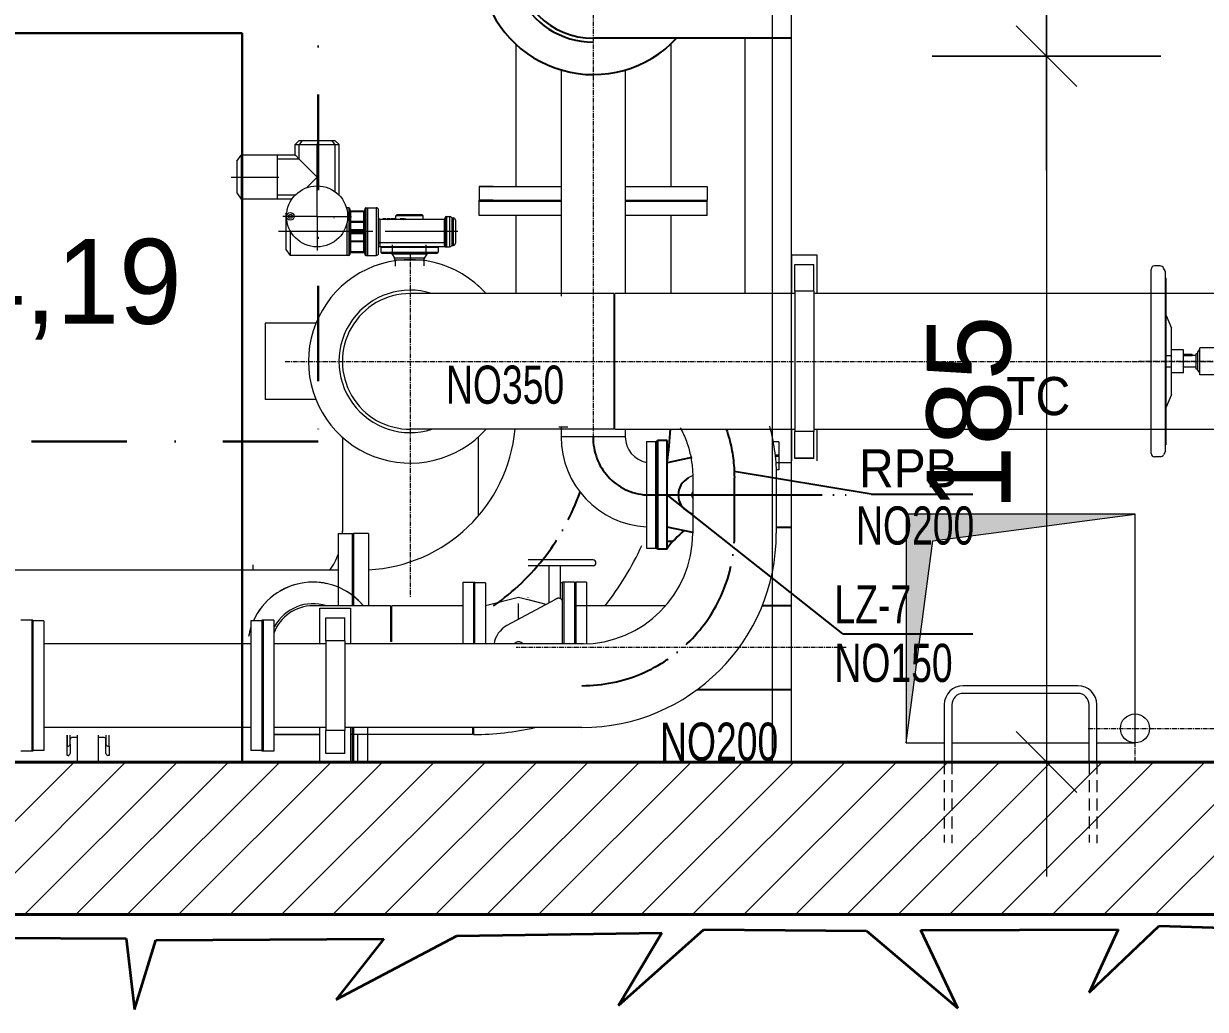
# Model space of a CAD drawing. Header units: millimetres. Extents: x 47998 to 491357, y 29487 to 305355.
# Drawn here: x 48934.4 to 49244.1, y 30105.1 to 30363.5 of the extents above; entities that cross this region are included whole.
import ezdxf

# ---------------------------------------------------------------- set-up
doc = ezdxf.new("R2010")
doc.units = ezdxf.units.MM
for name, pattern in [('GP kota 28.53_PBS_arhitektura$0$DASHDOT', [1, 0.5, -0.25, 0, -0.25]), ('GP kota 28.53_PBS_arhitektura$0$HIDDEN', [9.525, 6.35, -3.175]), ('GP kota 28.53_PBS_strojarstvo_rashladni_sustav$0$ACAD_ISO04W100', [30, 24, -3, 0, -3]), ('GP kota 28.53_PBS_strojarstvo_rashladni_sustav$0$CENTER', [2, 1.25, -0.25, 0.25, -0.25]), ('GP kota 28.53_PBS_strojarstvo_rashladni_sustav$0$CENTER2', [28.575, 19.05, -3.175, 3.175, -3.175])]:
    doc.linetypes.add(name, pattern=pattern)
doc.styles.add('GP kota 28.53_PBS_arhitektura$0$KOTE', font='arial.ttf')
doc.styles.add('GP kota 28.53_PBS_strojarstvo_rashladni_sustav$0$SIMPLEXCE', font='arial.ttf', dxfattribs={"width": 0.9, "height": 100})

msp = doc.modelspace()

# ---------------------------------------------------------------- hatches: boundary and pattern name
at = {"linetype": 'Continuous', "lineweight": 20}
h = msp.add_hatch(color=254, dxfattribs=at)
h.dxf.hatch_style = 1
h.paths.add_polyline_path([(49225.68, 30234.95), (49165.68, 30234.95), (49165.68, 30174.95), (49172.68, 30227.95)])

# ---------------------------------------------------------------- linework, layer by layer
at = {"color": 20, "linetype": 'Continuous', "lineweight": 18}
for p, q in [((49130.68, 30169.95), (49130.68, 30539.95)), ((49135.68, 30169.95), (49135.68, 30539.95))]:
    msp.add_line(p, q, dxfattribs=at)
at = {"color": 4, "linetype": 'Continuous', "lineweight": 20}
for p, q in [((49135.68, 30169.95), (49135.68, 30539.95)), ((49225.68, 30234.95), (49165.68, 30234.95)), ((49165.68, 30234.95), (49165.68, 30174.95)), ((49225.68, 30174.95), (49225.68, 30234.95)), ((49165.68, 30174.95), (49175.68, 30174.95)), ((49177.68, 30174.95), (49213.68, 30174.95)), ((49215.68, 30174.95), (49225.68, 30174.95))]:
    msp.add_line(p, q, dxfattribs=at)
at = {"color": 2, "linetype": 'Continuous', "lineweight": 20}
for p, q in [((49202.48, 30355.7), (49202.48, 30434.2)), ((49202.48, 30324.95), (49202.48, 30384.95)), ((49202.48, 30384.95), (49202.48, 30324.95)), ((49210.44, 30347), (49194.53, 30362.91)), ((49194.53, 30362.91), (49210.44, 30347)), ((49172.48, 30354.95), (49232.48, 30354.95)), ((49232.48, 30354.95), (49172.48, 30354.95)), ((49202.48, 30354.2), (49202.48, 30170.7)), ((49202.48, 30199.95), (49202.48, 30139.95)), ((49194.53, 30177.91), (49210.44, 30162)), ((49232.48, 30169.95), (49172.48, 30169.95))]:
    msp.add_line(p, q, dxfattribs=at)
at = {"color": 4, "linetype": 'GP kota 28.53_PBS_strojarstvo_rashladni_sustav$0$CENTER', "lineweight": 9}
for p, q in [((49083.68, 30408.02), (49083.68, 30255.19)), ((49035.72, 30303.02), (49035.72, 30212.96)), ((49002.95, 30274.95), (49514.08, 30274.95)), ((49315.68, 30274.95), (49226.69, 30274.95)), ((49149.98, 30199.95), (49063.5, 30199.95)), ((49225.68, 30169.95), (49225.68, 30186.8)), ((49213.41, 30178.76), (49294.07, 30178.76))]:
    msp.add_line(p, q, dxfattribs=at)
at = {"color": 5, "linetype": 'GP kota 28.53_PBS_arhitektura$0$DASHDOT', "lineweight": 30, "ltscale": 50}
for p, q in [((49011.59, 30394.95), (49011.59, 30253.92)), ((49011.59, 30253.92), (48774.06, 30253.92))]:
    msp.add_line(p, q, dxfattribs=at)
at = {"color": 30, "linetype": 'Continuous', "lineweight": 30}
for p, q in [((48835.68, 30360.97), (48991.68, 30360.97)), ((48991.68, 30360.97), (48991.68, 30169.97))]:
    msp.add_line(p, q, dxfattribs=at)
at = {"color": 8, "linetype": 'Continuous', "lineweight": 9}
for p, q in [((49063.36, 30358.09), (49063.36, 30320.82)), ((49104, 30358.09), (49104, 30320.82)), ((49123.44, 30359.63), (49123.44, 30292.73)), ((49075.26, 30351.32), (49075.26, 30292.07)), ((49092.09, 30351.32), (49092.09, 30292.73)), ((49053.83, 30320.82), (49075.26, 30320.82)), ((49057.48, 30320.82), (49053.83, 30320.82)), ((49053.83, 30320.82), (49053.83, 30317.16)), ((49092.09, 30320.82), (49109.87, 30320.82)), ((49109.87, 30320.82), (49113.52, 30320.82)), ((49113.52, 30320.82), (49113.52, 30317.16)), ((49053.83, 30317.16), (49060.73, 30317.16)), ((49057.48, 30317.16), (49053.83, 30317.16)), ((49053.83, 30316.85), (49053.83, 30317.16)), ((49062.23, 30316.87), (49053.83, 30316.85)), ((49053.83, 30313.19), (49053.83, 30316.85)), ((49057.48, 30316.85), (49054.1, 30316.85)), ((49054.19, 30317.16), (49062.23, 30317.16)), ((49062.23, 30317.16), (49075.26, 30317.16)), ((49075.26, 30316.87), (49062.23, 30316.87)), ((49092.09, 30317.16), (49113.52, 30317.16)), ((49097.65, 30316.87), (49092.09, 30316.87)), ((49097.65, 30317.16), (49109.87, 30317.16)), ((49113.52, 30316.85), (49097.65, 30316.85)), ((49113.52, 30316.85), (49097.65, 30316.85)), ((49109.87, 30317.16), (49113.52, 30317.16)), ((49113.52, 30316.85), (49113.52, 30317.16)), ((49113.52, 30313.19), (49113.52, 30316.85)), ((49057.48, 30313.19), (49053.83, 30313.19)), ((49075.26, 30313.19), (49057.48, 30313.19)), ((49063.36, 30313.19), (49063.36, 30292.73)), ((49113.52, 30313.19), (49092.09, 30313.19)), ((49104, 30313.19), (49104, 30292.73)), ((49135.77, 30302.89), (49142.27, 30302.89)), ((49135.77, 30292.73), (49135.77, 30302.89)), ((49142.27, 30302.89), (49142.27, 30292.73)), ((49136.52, 30293.37), (49136.52, 30300.35)), ((49136.52, 30300.35), (49141.52, 30300.35)), ((49141.52, 30293.37), (49141.52, 30300.35)), ((49136.52, 30293.37), (49136.52, 30256.54)), ((49141.52, 30293.37), (49136.52, 30293.37)), ((49141.52, 30293.37), (49141.52, 30256.54)), ((49089.06, 30292.73), (49035.72, 30292.73)), ((49089.06, 30292.73), (49089.06, 30257.17)), ((49136.52, 30292.73), (49089.38, 30292.73)), ((49089.38, 30257.17), (49089.38, 30292.73)), ((49364.92, 30292.73), (49141.52, 30292.73)), ((49089.06, 30257.17), (49035.72, 30257.17)), ((49074.66, 30257.81), (49074.9, 30257.81)), ((49074.9, 30257.81), (49077.05, 30257.81)), ((49075.26, 30257.83), (49075.26, 30255.19)), ((49089.38, 30257.17), (49136.52, 30257.17)), ((49092.09, 30257.17), (49092.09, 30255.19)), ((49106.46, 30257.55), (49106.61, 30257.29)), ((49106.61, 30257.29), (49106.76, 30257.02)), ((49106.76, 30257.02), (49106.91, 30256.75)), ((49106.91, 30256.75), (49107.05, 30256.48)), ((49107.05, 30256.48), (49107.19, 30256.19)), ((49107.19, 30256.19), (49107.33, 30255.91)), ((49107.33, 30255.91), (49107.46, 30255.62)), ((49129.84, 30257.98), (49130, 30257.41)), ((49130, 30257.41), (49130.2, 30256.62)), ((49130.2, 30256.62), (49130.39, 30255.83)), ((49135.77, 30248.91), (49135.77, 30257.17)), ((49136.52, 30249.55), (49136.52, 30256.54)), ((49141.52, 30256.54), (49136.52, 30256.54)), ((49141.52, 30257.17), (49364.92, 30257.17)), ((49141.52, 30249.55), (49141.52, 30256.54)), ((49142.27, 30257.17), (49142.27, 30248.91)), ((49142.27, 30257.17), (49142.27, 30248.91)), ((49017.94, 30255.07), (49017.94, 30230.39)), ((49053.5, 30255.07), (49053.5, 30234.38)), ((49092.09, 30255.19), (49075.26, 30255.19)), ((49097.65, 30253.92), (49097.65, 30225.98)), ((49097.65, 30253.92), (49100.19, 30253.92)), ((49107.46, 30255.62), (49107.59, 30255.33)), ((49107.59, 30255.33), (49107.77, 30254.91)), ((49107.77, 30254.91), (49107.94, 30254.48)), ((49107.94, 30254.48), (49108.11, 30254.05)), ((49108.11, 30254.05), (49108.26, 30253.61)), ((49108.26, 30253.61), (49108.42, 30253.15)), ((49108.42, 30253.15), (49108.56, 30252.7)), ((49130.39, 30255.83), (49130.56, 30255.04)), ((49130.56, 30255.04), (49130.73, 30254.24)), ((49130.73, 30254.24), (49130.88, 30253.44)), ((49132.3, 30253.87), (49130.8, 30253.87)), ((49130.88, 30253.44), (49131.02, 30252.63)), ((49132.35, 30253.87), (49132.3, 30253.87)), ((49132.35, 30253.87), (49132.35, 30250.36)), ((49141.52, 30249.54), (49141.52, 30255.73)), ((49108.56, 30252.7), (49108.7, 30252.24)), ((49108.7, 30252.24), (49108.83, 30251.77)), ((49108.83, 30251.77), (49108.94, 30251.34)), ((49108.94, 30251.34), (49109.04, 30250.9)), ((49109.04, 30250.9), (49109.14, 30250.46)), ((49109.14, 30250.46), (49109.23, 30250.02)), ((49109.23, 30250.02), (49109.32, 30249.57)), ((49131.02, 30252.63), (49131.14, 30251.82)), ((49131.14, 30251.82), (49131.25, 30251.01)), ((49131.25, 30251.01), (49131.35, 30250.2)), ((49132.3, 30250.36), (49131.33, 30250.36)), ((49132.35, 30250.36), (49131.33, 30250.36)), ((49131.35, 30250.2), (49131.44, 30249.39)), ((49132.35, 30250.05), (49131.37, 30250.05)), ((49132.35, 30250.05), (49131.37, 30250.05)), ((49132.35, 30250.36), (49132.3, 30250.36)), ((49132.35, 30250.36), (49132.35, 30250.05)), ((49132.35, 30250.05), (49132.35, 30246.54)), ((49109.32, 30249.57), (49109.39, 30249.12)), ((49109.39, 30249.12), (49109.46, 30248.66)), ((49109.46, 30248.66), (49109.53, 30248.2)), ((49109.53, 30248.2), (49109.58, 30247.74)), ((49109.58, 30247.74), (49109.63, 30247.28)), ((49109.63, 30247.28), (49109.67, 30246.81)), ((49109.67, 30246.81), (49109.71, 30246.35)), ((49131.44, 30249.39), (49131.51, 30248.57)), ((49131.51, 30248.57), (49131.57, 30247.75)), ((49135.68, 30248.37), (49131.52, 30248.37)), ((49131.57, 30247.75), (49131.61, 30246.93)), ((49131.61, 30246.93), (49131.65, 30246.11)), ((49136.52, 30249.54), (49136.52, 30249.55)), ((49141.52, 30249.55), (49136.52, 30249.55)), ((49141.52, 30249.54), (49136.52, 30249.54)), ((49109.76, 30245.02), (49108.61, 30244.4)), ((49109.71, 30246.35), (49109.73, 30245.88)), ((49109.73, 30245.88), (49109.75, 30245.41)), ((49109.75, 30245.41), (49109.76, 30244.94)), ((49109.76, 30244.94), (49109.77, 30244.47)), ((49109.77, 30244.39), (49109.77, 30229.95)), ((49132.35, 30246.54), (49131.63, 30246.54)), ((49131.65, 30246.11), (49131.67, 30245.29)), ((49131.67, 30245.29), (49131.67, 30244.47)), ((49131.67, 30244.39), (49131.67, 30229.95)), ((49016.91, 30226.14), (49016.91, 30229.8)), ((49016.91, 30229.8), (49020.89, 30229.8)), ((49020.57, 30210.91), (49020.57, 30229.8)), ((49020.89, 30229.8), (49020.89, 30210.91)), ((49024.77, 30229.8), (49020.89, 30229.8)), ((49024.77, 30229.8), (49024.77, 30210.91)), ((49016.91, 30210.91), (49016.91, 30226.14)), ((49020.57, 30210.91), (49020.57, 30226.4)), ((49020.89, 30226.16), (49020.89, 30210.91)), ((49097.65, 30225.98), (49100.19, 30225.98)), ((49083.64, 30222.9), (49066.63, 30222.9)), ((49016.91, 30220.27), (48835.68, 30220.27)), ((48994.54, 30220.27), (48994.54, 30221.62)), ((49083.64, 30221.4), (49066.63, 30221.4)), ((49072.14, 30221.4), (49066.63, 30221.4)), ((49072.14, 30211.68), (49072.14, 30221.4)), ((49075.14, 30212.75), (49075.14, 30221.4)), ((49083.63, 30221.4), (49075.14, 30221.4)), ((49083.64, 30221.4), (49083.63, 30221.4)), ((49049.48, 30217.1), (49049.48, 30200.91)), ((49049.48, 30217.1), (49052.32, 30217.1)), ((49052.32, 30217.1), (49052.32, 30212.69)), ((49052.32, 30217.1), (49052.32, 30200.91)), ((49052.32, 30217.1), (49052.64, 30217.1)), ((49052.64, 30200.91), (49052.64, 30217.1)), ((49052.64, 30214.87), (49052.64, 30216.95)), ((49055.48, 30216.95), (49052.64, 30216.95)), ((49055.48, 30216.95), (49055.48, 30214.87)), ((49055.48, 30216.95), (49055.48, 30200.91)), ((49075.64, 30216.95), (49075.14, 30216.95)), ((49075.96, 30217.1), (49075.64, 30217.1)), ((49075.64, 30211.88), (49075.64, 30217.1)), ((49075.96, 30217.1), (49075.96, 30208.17)), ((49078.8, 30217.1), (49075.96, 30217.1)), ((49075.96, 30217.1), (49075.96, 30200.91)), ((49078.8, 30217.1), (49078.8, 30208.17)), ((49052.64, 30212.46), (49052.64, 30214.87)), ((49064.14, 30213.1), (49055.48, 30210.91)), ((49071.37, 30211.27), (49064.14, 30213.1)), ((49074.17, 30212.77), (49073.64, 30212.48)), ((49030.58, 30210.91), (49010.26, 30210.91)), ((49012.07, 30210.27), (49020.07, 30210.27)), ((49012.07, 30200.91), (49012.07, 30210.27)), ((49020.07, 30210.27), (49020.07, 30200.91)), ((49030.58, 30210.91), (49030.58, 30201.41)), ((49049.48, 30210.91), (49030.9, 30210.91)), ((49030.9, 30201.47), (49030.9, 30210.91)), ((49073.64, 30212.48), (49061.04, 30205.7)), ((49064.14, 30207.41), (49064.14, 30211.49)), ((49071.37, 30211.27), (49066.73, 30212.44)), ((49075.64, 30200.91), (49075.64, 30211.88)), ((49102.66, 30210.91), (49078.8, 30210.91)), ((49013.57, 30201.71), (49013.57, 30207.73)), ((49013.57, 30207.73), (49018.57, 30207.73)), ((49018.57, 30201.71), (49018.57, 30207.73)), ((49075.96, 30208.17), (49075.96, 30200.91)), ((49078.8, 30208.17), (49078.8, 30200.91)), ((48993.99, 30200.91), (48939.68, 30200.91)), ((49013.57, 30200.91), (48999.99, 30200.91)), ((49013.57, 30201.71), (49013.57, 30178.2)), ((49018.57, 30201.71), (49013.57, 30201.71)), ((49018.57, 30201.71), (49018.57, 30178.2)), ((49081.16, 30200.91), (49018.57, 30200.91)), ((48993.99, 30179), (48939.68, 30179)), ((49013.57, 30179), (48999.99, 30179)), ((49012.07, 30169.95), (49012.07, 30179)), ((49080.73, 30179), (49018.57, 30179)), ((49020.07, 30179), (49020.07, 30169.95)), ((49020.57, 30170.11), (49020.57, 30179)), ((49020.57, 30170.11), (49020.57, 30179)), ((49020.89, 30179), (49020.89, 30173.76)), ((49020.89, 30179), (49020.89, 30170.11)), ((49024.54, 30179), (49024.54, 30173.76)), ((49052.02, 30179), (49052.02, 30177.17)), ((49052.34, 30179), (49052.34, 30177.17)), ((48945.8, 30171.67), (48945.8, 30176.95)), ((48945.8, 30176.95), (48945.8, 30174.13)), ((48946.59, 30174.63), (48946.59, 30176.95)), ((48948.54, 30176.37), (48947.1, 30176.37)), ((48948.54, 30176.37), (48947.1, 30176.37)), ((48948.54, 30169.95), (48948.54, 30176.95)), ((48954.04, 30169.95), (48954.04, 30176.95)), ((48955.49, 30176.37), (48954.04, 30176.37)), ((48955.49, 30176.37), (48954.04, 30176.37)), ((48955.99, 30176.95), (48955.99, 30174.63)), ((48955.99, 30172.17), (48955.99, 30175.87)), ((48956.8, 30174.13), (48956.8, 30176.95)), ((48999.99, 30177.17), (49012.07, 30177.17)), ((49012.07, 30177.17), (48999.99, 30177.17)), ((49013.57, 30172.17), (49013.57, 30178.2)), ((49018.57, 30178.2), (49013.57, 30178.2)), ((49018.57, 30172.17), (49018.57, 30178.2)), ((49046.55, 30177.17), (49020.07, 30177.17)), ((49021.87, 30177.17), (49021.87, 30171.55)), ((49052.02, 30177.17), (49046.55, 30177.17)), ((48945.8, 30171.67), (48945.8, 30174.13)), ((48945.8, 30174.13), (48946.09, 30174.13)), ((48946.59, 30174.63), (48946.59, 30172.17)), ((48955.99, 30172.17), (48955.99, 30174.63)), ((48956.49, 30174.13), (48956.8, 30174.13)), ((48956.8, 30174.13), (48956.8, 30171.67)), ((49020.89, 30173.76), (49020.89, 30170.11)), ((49024.54, 30173.76), (49024.54, 30170.11)), ((48946.09, 30171.67), (48945.8, 30171.67)), ((48946.09, 30171.67), (48945.8, 30171.67)), ((48956.8, 30171.67), (48956.49, 30171.67)), ((48956.8, 30171.67), (48956.49, 30171.67)), ((49018.57, 30172.17), (49013.57, 30172.17)), ((49016.91, 30170.11), (49020.57, 30170.11)), ((49020.57, 30170.11), (49020.89, 30170.11)), ((49024.54, 30170.11), (49020.89, 30170.11)), ((49021.87, 30171.55), (49021.87, 30169.95))]:
    msp.add_line(p, q, dxfattribs=at)
at = {"color": 1, "linetype": 'Continuous', "lineweight": -3}
for p, q in [((49135.68, 30359.63), (49083.68, 30359.63)), ((49100.19, 30233.25), (49100.19, 30253.92)), ((49100.5, 30253.92), (49100.19, 30253.92)), ((49100.19, 30225.98), (49100.19, 30253.92)), ((49100.5, 30254.2), (49100.5, 30227.45)), ((49103.04, 30254.2), (49100.5, 30254.2)), ((49100.5, 30253.92), (49100.5, 30246.65)), ((49100.5, 30253.92), (49100.5, 30225.98)), ((49100.5, 30253.92), (49100.5, 30225.98)), ((49103.04, 30225.7), (49103.04, 30254.2)), ((49109.53, 30249.74), (49103.04, 30248.37)), ((49100.5, 30246.65), (49100.5, 30225.98)), ((49108.61, 30235.51), (49109.77, 30234.88)), ((49100.19, 30225.98), (49100.19, 30233.25)), ((49109.77, 30230.12), (49103.04, 30231.54)), ((49131.67, 30231.54), (49135.68, 30231.54)), ((49100.19, 30225.98), (49100.5, 30225.98)), ((49100.5, 30227.45), (49100.5, 30225.7)), ((49103.04, 30225.7), (49100.5, 30225.7)), ((49104.53, 30227.73), (49103.04, 30227.73)), ((49135.68, 30210.91), (49128.06, 30210.91)), ((49111.03, 30189), (49135.68, 30189))]:
    msp.add_line(p, q, dxfattribs=at)
at = {"color": 4, "linetype": 'GP kota 28.53_PBS_strojarstvo_rashladni_sustav$0$CENTER2', "lineweight": 9}
for p, q in [((49011.32, 30312.95), (49011.32, 30334.1)), ((48988.81, 30323.25), (49001.32, 30323.25)), ((49011.32, 30312.95), (49002.34, 30312.95)), ((49011.32, 30312.95), (49020.3, 30312.95)), ((49011.32, 30312.95), (49011.32, 30303.98)), ((49048.17, 30308.95), (49001.19, 30308.95))]:
    msp.add_line(p, q, dxfattribs=at)
at = {"color": 1, "linetype": 'Continuous', "lineweight": 15}
for p, q in [((49006.57, 30332.75), (49005.57, 30331.75)), ((49005.57, 30331.75), (49017.07, 30331.75)), ((49005.57, 30329), (49005.57, 30331.75)), ((49016.07, 30332.75), (49006.57, 30332.75)), ((49006.59, 30327.98), (49006.59, 30331.75)), ((49016.05, 30319.4), (49016.05, 30331.75)), ((49016.07, 30332.75), (49017.07, 30331.75)), ((49017.07, 30318.51), (49017.07, 30331.75)), ((48990.32, 30327.4), (48991.44, 30329)), ((48990.32, 30327.4), (48990.32, 30319.1)), ((49000.82, 30329), (48991.44, 30329)), ((48991.44, 30329), (48991.44, 30317.5)), ((49005.58, 30329), (49000.82, 30329)), ((49000.82, 30329), (49000.82, 30317.5)), ((49006.59, 30327.98), (49000.82, 30327.98)), ((49005.57, 30329), (49005.63, 30328.95)), ((49005.63, 30328.95), (49006.59, 30327.98)), ((49006.59, 30327.98), (49011.32, 30323.25)), ((49011.32, 30323.25), (49008.5, 30320.44)), ((48990.32, 30319.1), (48991.44, 30317.5)), ((49005.58, 30318.52), (49000.82, 30318.52)), ((49000.82, 30317.5), (48991.44, 30317.5)), ((49004.74, 30317.5), (49000.82, 30317.5)), ((49019.67, 30315.2), (49018.99, 30315.2)), ((49019.12, 30315.2), (49019.12, 30314.7)), ((49019.67, 30315.2), (49019.67, 30302.7)), ((49019.92, 30314.95), (49019.92, 30302.95)), ((49023.82, 30314.95), (49023.82, 30302.95)), ((49024.07, 30315.2), (49026.82, 30315.2)), ((49024.07, 30315.2), (49024.07, 30302.7)), ((49024.62, 30302.7), (49024.62, 30315.2)), ((49026.82, 30315.2), (49026.82, 30302.7)), ((49003.12, 30313.6), (49003.4, 30314)), ((49003.12, 30313.6), (49003.12, 30304.3)), ((49015.8, 30312.45), (49015.66, 30312.45)), ((49023.82, 30314.15), (49019.92, 30314.15)), ((49020.17, 30314.4), (49023.57, 30314.4)), ((49020.17, 30303.5), (49020.17, 30314.4)), ((49023.57, 30303.5), (49023.57, 30314.4)), ((49027.42, 30303.3), (49027.42, 30314.6)), ((49027.72, 30312.25), (49028.51, 30312.25)), ((49027.72, 30312.25), (49027.72, 30304.95)), ((49029.44, 30312.35), (49028.51, 30312.35)), ((49028.51, 30312.24), (49028.51, 30312.35)), ((49028.51, 30312.24), (49028.59, 30312.24)), ((49028.59, 30312.15), (49028.59, 30312.35)), ((49029.36, 30312.15), (49028.59, 30312.15)), ((49028.61, 30312.15), (49028.61, 30312.35)), ((49028.71, 30312.15), (49028.71, 30312.35)), ((49028.81, 30312.15), (49028.81, 30312.35)), ((49028.91, 30312.15), (49028.91, 30312.35)), ((49029.04, 30312.15), (49029.04, 30312.35)), ((49029.16, 30312.15), (49029.16, 30312.35)), ((49029.26, 30312.15), (49029.26, 30312.35)), ((49029.34, 30312.15), (49029.34, 30312.35)), ((49029.36, 30312.15), (49029.36, 30312.35)), ((49029.39, 30312.21), (49029.39, 30312.35)), ((49029.44, 30312.23), (49029.44, 30312.35)), ((49029.44, 30312.25), (49029.64, 30312.25)), ((49030.54, 30312.35), (49029.64, 30312.35)), ((49029.64, 30312.15), (49029.64, 30312.35)), ((49029.79, 30312.15), (49029.64, 30312.15)), ((49029.79, 30312.15), (49029.79, 30312.35)), ((49030.54, 30312.15), (49029.97, 30312.15)), ((49030.34, 30312.15), (49030.34, 30312.35)), ((49030.54, 30312.15), (49030.54, 30312.35)), ((49030.54, 30312.25), (49030.74, 30312.25)), ((49031.71, 30312.35), (49030.74, 30312.35)), ((49030.74, 30312.16), (49030.74, 30312.35)), ((49031.71, 30312.15), (49030.74, 30312.15)), ((49030.76, 30312.15), (49030.76, 30312.35)), ((49030.81, 30312.15), (49030.81, 30312.35)), ((49030.91, 30312.15), (49030.91, 30312.35)), ((49031.01, 30312.15), (49031.01, 30312.35)), ((49031.14, 30312.15), (49031.14, 30312.35)), ((49031.36, 30312.15), (49031.36, 30312.35)), ((49031.49, 30312.15), (49031.49, 30312.35)), ((49031.59, 30312.15), (49031.59, 30312.35)), ((49031.69, 30312.15), (49031.69, 30312.35)), ((49031.71, 30312.15), (49031.71, 30312.35)), ((49031.71, 30312.25), (49033.11, 30312.25)), ((49032.22, 30313.35), (49031.92, 30313.05)), ((49039.12, 30313.05), (49031.92, 30313.05)), ((49031.92, 30312.25), (49031.92, 30313.05)), ((49038.82, 30313.35), (49032.22, 30313.35)), ((49034.01, 30312.35), (49033.11, 30312.35)), ((49033.11, 30312.17), (49033.11, 30312.35)), ((49033.99, 30312.15), (49033.13, 30312.15)), ((49033.14, 30312.15), (49033.14, 30312.35)), ((49033.16, 30312.15), (49033.16, 30312.35)), ((49033.21, 30312.15), (49033.21, 30312.35)), ((49033.29, 30312.15), (49033.29, 30312.35)), ((49033.41, 30312.15), (49033.41, 30312.35)), ((49033.56, 30312.15), (49033.56, 30312.35)), ((49033.71, 30312.15), (49033.71, 30312.35)), ((49033.84, 30312.15), (49033.84, 30312.35)), ((49033.91, 30312.15), (49033.91, 30312.35)), ((49033.96, 30312.15), (49033.96, 30312.35)), ((49033.99, 30312.15), (49033.99, 30312.35)), ((49034.01, 30312.17), (49034.01, 30312.35)), ((49034.01, 30312.25), (49034.21, 30312.25)), ((49034.51, 30312.35), (49034.21, 30312.35)), ((49034.21, 30312.15), (49034.21, 30312.35)), ((49034.51, 30312.15), (49034.21, 30312.15)), ((49034.36, 30312.15), (49034.36, 30312.35)), ((49034.51, 30312.15), (49034.51, 30312.35)), ((49034.51, 30312.25), (49044.62, 30312.25)), ((49038.82, 30313.35), (49039.12, 30313.05)), ((49039.12, 30312.25), (49039.12, 30313.05)), ((49044.62, 30312.25), (49044.62, 30305.7)), ((49044.92, 30312.65), (49044.92, 30305.45)), ((49045.22, 30312.95), (49046.05, 30312.95)), ((49045.22, 30312.95), (49045.22, 30304.95)), ((49046.05, 30312.95), (49046.05, 30304.95)), ((49046.62, 30312.55), (49046.97, 30312.55)), ((49046.62, 30312.55), (49046.62, 30305.35)), ((49046.97, 30312.55), (49046.97, 30305.35)), ((49047.57, 30311.95), (49047.57, 30305.95)), ((49004.24, 30309.24), (49004.24, 30302.7)), ((49019.12, 30311.21), (49019.12, 30302.7)), ((49023.82, 30311.62), (49019.92, 30311.62)), ((49023.82, 30309.1), (49019.92, 30309.1)), ((49019.92, 30308.8), (49023.82, 30308.8)), ((49023.57, 30311.38), (49020.17, 30311.38)), ((49020.17, 30309.54), (49023.57, 30309.54)), ((49020.17, 30309.35), (49023.57, 30309.35)), ((49020.17, 30308.55), (49023.57, 30308.55)), ((49023.82, 30306.28), (49019.92, 30306.28)), ((49023.57, 30308.36), (49020.17, 30308.36)), ((49020.17, 30306.52), (49023.57, 30306.52)), ((49027.72, 30306.12), (49044.62, 30306.12)), ((49031.1, 30302.85), (49031.1, 30305.45)), ((49039.94, 30302.85), (49039.94, 30305.45)), ((49003.12, 30304.3), (49004.24, 30302.7)), ((49019.67, 30302.7), (49004.24, 30302.7)), ((49019.92, 30303.75), (49023.82, 30303.75)), ((49020.17, 30303.5), (49023.57, 30303.5)), ((49024.07, 30302.7), (49026.82, 30302.7)), ((49044.96, 30304.95), (49027.42, 30304.95)), ((49028.12, 30304.95), (49028.02, 30304.85)), ((49028.02, 30304.85), (49043.02, 30304.85)), ((49028.02, 30304.85), (49028.02, 30303.6)), ((49028.02, 30304.85), (49028.02, 30303.6)), ((49028.02, 30303.6), (49043.02, 30303.6)), ((49028.27, 30303.35), (49042.77, 30303.35)), ((49040.09, 30303.07), (49030.95, 30303.07)), ((49030.95, 30303.07), (49031.62, 30302)), ((49030.95, 30303.07), (49031.62, 30302)), ((49040.09, 30303.07), (49039.42, 30302)), ((49040.09, 30303.07), (49039.42, 30302)), ((49042.92, 30304.95), (49043.02, 30304.85)), ((49043.02, 30304.85), (49043.02, 30303.6)), ((49043.02, 30304.85), (49043.02, 30303.6)), ((49045.22, 30304.95), (49046.05, 30304.95)), ((49046.62, 30305.35), (49046.97, 30305.35)), ((49039.42, 30302), (49031.62, 30302)), ((49039.27, 30301.47), (49031.77, 30301.47)), ((49031.77, 30301.47), (49031.77, 30299.88)), ((49031.77, 30301.47), (49031.77, 30299.88)), ((49039.27, 30301.47), (49039.27, 30299.95)), ((49039.27, 30301.47), (49039.27, 30299.95)), ((49232.29, 30299.95), (49230.8, 30299.95)), ((49233.66, 30298.48), (49233.18, 30299.41)), ((49229.9, 30250.85), (49229.9, 30299.05)), ((49233.66, 30251.43), (49233.66, 30298.48)), ((49233.71, 30296.82), (49233.66, 30296.76)), ((49233.86, 30296.7), (49233.71, 30296.82)), ((49233.86, 30253.2), (49233.86, 30296.7)), ((49233.86, 30286.97), (49235.2, 30283.64)), ((48997.72, 30284.95), (48997.72, 30264.95)), ((49011, 30284.95), (48997.72, 30284.95)), ((49235.2, 30266.26), (49235.2, 30283.64)), ((49238.4, 30277.95), (49235.2, 30277.95)), ((49238.4, 30271.95), (49238.4, 30277.95)), ((49242.18, 30277.34), (49242.62, 30277.95)), ((49242.62, 30277.95), (49242.63, 30277.95)), ((49246.73, 30278.53), (49242.63, 30278.53)), ((49242.63, 30271.38), (49242.63, 30278.53)), ((49233.86, 30276.45), (49235.2, 30276.45)), ((49240.7, 30276.77), (49238.4, 30276.77)), ((49240.3, 30276.4), (49238.4, 30276.4)), ((49240.55, 30276.42), (49240.3, 30276.4)), ((49240.69, 30276.45), (49240.55, 30276.42)), ((49240.7, 30276.45), (49240.69, 30276.45)), ((49240.7, 30276.77), (49240.7, 30276.45)), ((49241.7, 30276.45), (49240.7, 30276.45)), ((49242.18, 30276.95), (49241.7, 30276.95)), ((49241.7, 30272.95), (49241.7, 30276.95)), ((49242.18, 30272.56), (49242.18, 30277.34)), ((49235.2, 30273.45), (49233.86, 30273.45)), ((49238.4, 30271.95), (49235.2, 30271.95)), ((49241.7, 30273.45), (49238.4, 30273.45)), ((49242.18, 30272.95), (49241.7, 30272.95)), ((49242.18, 30272.56), (49242.62, 30271.95)), ((49242.62, 30271.95), (49242.63, 30271.95)), ((49246.73, 30271.38), (49242.63, 30271.38)), ((49235.2, 30266.26), (49233.86, 30262.94)), ((49011, 30264.95), (48997.72, 30264.95)), ((49233.71, 30253.08), (49233.66, 30253.15)), ((49233.86, 30253.2), (49233.71, 30253.08)), ((49232.29, 30249.95), (49230.8, 30249.95)), ((49233.66, 30251.43), (49233.18, 30250.5)), ((49078.8, 30217.1), (49079.12, 30217.1)), ((49079.12, 30217.1), (49079.12, 30200.91)), ((49081.96, 30217.1), (49079.12, 30217.1)), ((49081.96, 30217.1), (49081.96, 30208.17)), ((49102.66, 30210.91), (49081.96, 30210.91)), ((48936.51, 30207.1), (48933.67, 30207.1)), ((48936.51, 30207.1), (48936.51, 30205.03)), ((48936.51, 30207.1), (48936.51, 30190.03)), ((48936.83, 30207.1), (48936.51, 30207.1)), ((48936.51, 30207.1), (48936.51, 30205.03)), ((48936.51, 30207.1), (48936.51, 30190.03)), ((48936.83, 30207.1), (48936.51, 30207.1)), ((48936.83, 30207.1), (48936.83, 30190.03)), ((48936.83, 30207.1), (48936.83, 30190.03)), ((48939.68, 30206.95), (48936.83, 30206.95)), ((48939.68, 30206.95), (48939.68, 30198.17)), ((48993.99, 30206.95), (48993.99, 30198.17)), ((48996.83, 30206.95), (48993.99, 30206.95)), ((48996.83, 30207.1), (48996.83, 30190.03)), ((48997.15, 30207.1), (48996.83, 30207.1)), ((48996.83, 30207.1), (48996.83, 30190.03)), ((48997.15, 30207.1), (48996.83, 30207.1)), ((48996.83, 30206.95), (48996.83, 30198.17)), ((48996.83, 30206.95), (48996.83, 30198.17)), ((48997.15, 30207.1), (48997.15, 30174.94)), ((48999.99, 30207.1), (48997.15, 30207.1)), ((48997.15, 30207.1), (48997.15, 30190.03)), ((48997.15, 30207.1), (48997.15, 30174.94)), ((48999.99, 30207.1), (48997.15, 30207.1)), ((48997.15, 30207.1), (48997.15, 30190.03)), ((48999.99, 30207.1), (48999.99, 30174.94)), ((48999.99, 30207.1), (48999.99, 30174.94)), ((49081.96, 30208.17), (49081.96, 30200.93)), ((48936.51, 30205.03), (48936.51, 30172.81)), ((48936.51, 30205.03), (48936.51, 30172.81)), ((48993.99, 30200.91), (48939.68, 30200.91)), ((48939.68, 30198.17), (48939.68, 30172.95)), ((48993.99, 30198.17), (48993.99, 30172.95)), ((48996.83, 30198.17), (48996.83, 30172.95)), ((48996.83, 30198.17), (48996.83, 30172.95)), ((48936.51, 30190.03), (48936.51, 30172.81)), ((48936.51, 30190.03), (48936.51, 30172.81)), ((48936.83, 30190.03), (48936.83, 30172.81)), ((48936.83, 30190.03), (48936.83, 30172.81)), ((48996.83, 30190.03), (48996.83, 30172.81)), ((48996.83, 30190.03), (48996.83, 30172.81)), ((48997.15, 30190.03), (48997.15, 30172.81)), ((48997.15, 30190.03), (48997.15, 30172.81)), ((48993.99, 30179), (48939.68, 30179)), ((48936.51, 30172.81), (48933.67, 30172.81)), ((48936.83, 30172.81), (48936.51, 30172.81)), ((48936.83, 30172.81), (48936.51, 30172.81)), ((48939.68, 30172.95), (48936.83, 30172.95)), ((48996.83, 30172.95), (48993.99, 30172.95)), ((48997.15, 30172.81), (48996.83, 30172.81)), ((48997.15, 30172.81), (48996.83, 30172.81)), ((48997.15, 30174.94), (48997.15, 30172.81)), ((48997.15, 30174.94), (48997.15, 30172.81)), ((48999.99, 30172.81), (48997.15, 30172.81)), ((48999.99, 30172.81), (48997.15, 30172.81)), ((48999.99, 30174.94), (48999.99, 30172.81)), ((48999.99, 30174.94), (48999.99, 30172.81))]:
    msp.add_line(p, q, dxfattribs=at)
at = {"color": 254, "linetype": 'GP kota 28.53_PBS_strojarstvo_rashladni_sustav$0$ACAD_ISO04W100', "lineweight": -3}
for p, q in [((49118.56, 30257.19), (49118.78, 30256.55)), ((49118.78, 30256.55), (49118.98, 30255.9)), ((49118.98, 30255.9), (49119.18, 30255.23)), ((49119.18, 30255.23), (49119.36, 30254.58)), ((49119.36, 30254.58), (49119.52, 30253.97)), ((49119.52, 30253.97), (49119.66, 30253.36)), ((49119.66, 30253.36), (49119.8, 30252.74)), ((49119.8, 30252.74), (49119.93, 30252.11)), ((49119.93, 30252.11), (49120.04, 30251.5)), ((49120.04, 30251.5), (49120.15, 30250.87)), ((49120.15, 30250.87), (49120.25, 30250.23)), ((49120.25, 30250.23), (49120.34, 30249.61)), ((49120.34, 30249.61), (49120.42, 30248.96)), ((49120.42, 30248.96), (49120.48, 30248.32)), ((49120.48, 30248.32), (49120.54, 30247.68)), ((49120.54, 30247.68), (49120.58, 30247.05)), ((49120.58, 30247.05), (49120.62, 30246.4)), ((49120.62, 30246.4), (49120.65, 30245.77)), ((49120.65, 30245.77), (49120.66, 30245.13)), ((49120.66, 30245.13), (49120.67, 30244.56)), ((49120.72, 30229.95), (49120.72, 30244.39)), ((49097.65, 30239.95), (49127.98, 30239.95)), ((49119.65, 30239.95), (49149.98, 30239.95))]:
    msp.add_line(p, q, dxfattribs=at)
at = {"color": 250, "linetype": 'Continuous', "lineweight": -3}
for p, q in [((49156.54, 30240.14), (49120.63, 30246.09)), ((49149.14, 30203.53), (49103.04, 30239.95)), ((49156.54, 30240.14), (49183.14, 30240.14)), ((49149.14, 30203.53), (49183.14, 30203.53))]:
    msp.add_line(p, q, dxfattribs=at)
at = {"color": 254, "linetype": 'Continuous', "lineweight": 20}
for p, q in [((49172.68, 30227.95), (49225.68, 30234.95)), ((49165.68, 30174.95), (49172.68, 30227.95))]:
    msp.add_line(p, q, dxfattribs=at)
at = {"color": 33, "linetype": 'Continuous', "lineweight": 13}
for p, q in [((49210.68, 30189.95), (49180.68, 30189.95)), ((49210.68, 30187.95), (49180.68, 30187.95)), ((49175.68, 30184.95), (49175.68, 30169.95)), ((49177.68, 30184.95), (49177.68, 30169.95)), ((49213.68, 30169.95), (49213.68, 30184.95)), ((49215.68, 30169.95), (49215.68, 30184.95))]:
    msp.add_line(p, q, dxfattribs=at)
at = {"color": 3, "linetype": 'Continuous', "lineweight": 40}
for p, q in [((51015.68, 30169.95), (48835.68, 30169.95)), ((51055.68, 30129.95), (48795.68, 30129.95))]:
    msp.add_line(p, q, dxfattribs=at)
at = {"color": 8, "linetype": 'Continuous', "lineweight": 5}
for p, q in [((48907.67, 30129.95), (48947.67, 30169.95)), ((48921.14, 30129.95), (48961.14, 30169.95)), ((48934.61, 30129.95), (48974.61, 30169.95)), ((48948.08, 30129.95), (48988.08, 30169.95)), ((48961.55, 30129.95), (49001.55, 30169.95)), ((48975.02, 30129.95), (49015.02, 30169.95)), ((48988.49, 30129.95), (49028.49, 30169.95)), ((49001.96, 30129.95), (49041.96, 30169.95)), ((49015.43, 30129.95), (49055.43, 30169.95)), ((49028.9, 30129.95), (49068.9, 30169.95)), ((49042.37, 30129.95), (49082.37, 30169.95)), ((49055.84, 30129.95), (49095.84, 30169.95)), ((49069.31, 30129.95), (49109.31, 30169.95)), ((49082.78, 30129.95), (49122.78, 30169.95)), ((49096.25, 30129.95), (49136.25, 30169.95)), ((49109.72, 30129.95), (49149.72, 30169.95)), ((49123.19, 30129.95), (49163.19, 30169.95)), ((49136.66, 30129.95), (49176.66, 30169.95)), ((49150.14, 30129.95), (49190.14, 30169.95)), ((49163.61, 30129.95), (49203.61, 30169.95)), ((49177.08, 30129.95), (49217.08, 30169.95)), ((49190.55, 30129.95), (49230.55, 30169.95)), ((49204.02, 30129.95), (49244.02, 30169.95)), ((49217.49, 30129.95), (49257.49, 30169.95)), ((49230.96, 30129.95), (49270.96, 30169.95))]:
    msp.add_line(p, q, dxfattribs=at)
at = {"color": 33, "linetype": 'GP kota 28.53_PBS_arhitektura$0$HIDDEN', "lineweight": 13, "ltscale": 0.5}
for p, q in [((49175.68, 30169.95), (49175.68, 30148.87)), ((49177.68, 30169.95), (49177.68, 30148.73)), ((49213.68, 30169.95), (49213.68, 30148.87)), ((49215.68, 30169.95), (49215.68, 30148.73))]:
    msp.add_line(p, q, dxfattribs=at)
at = {"color": 253, "linetype": 'Continuous', "lineweight": 35}
for p, q in [((49090.34, 30106.14), (49112.68, 30126.02)), ((49112.68, 30126.02), (49155.34, 30125.7)), ((49169.57, 30125.86), (49221.23, 30126.09)), ((49179.25, 30105.47), (49169.57, 30125.86)), ((49213.63, 30109.57), (49231.99, 30127.01)), ((49221.23, 30126.09), (49213.63, 30109.57)), ((49231.99, 30127.01), (49284.21, 30125.48)), ((48900.51, 30124), (48961.28, 30123.73)), ((48961.28, 30123.73), (48963.47, 30105.13)), ((48963.47, 30105.13), (48969.04, 30123.29)), ((48969.04, 30123.29), (49028.84, 30123.61)), ((49016.29, 30107.74), (49047.91, 30124.42)), ((49028.84, 30123.61), (49016.29, 30107.74)), ((49047.91, 30124.42), (49101.68, 30125.22)), ((49101.68, 30125.22), (49090.34, 30106.14)), ((49155.34, 30125.7), (49179.25, 30105.47))]:
    msp.add_line(p, q, dxfattribs=at)
at = {"color": 1, "linetype": 'Continuous', "lineweight": 15}
for centre, radius in [((49011.32, 30312.95), 8), ((49004.32, 30312.95), 1), ((49004.32, 30312.95), 0.5), ((49225.68, 30178.76), 3.81)]:
    msp.add_circle(centre, radius, dxfattribs=at)
at = {"color": 1, "linetype": 'Continuous', "lineweight": -3}
for centre, radius, start, end in [((49083.68, 30379.95), 29.84, 128.6288, 317.0903), ((49083.68, 30379.95), 21.34, 72.2473, 270), ((49083.68, 30379.95), 20.32, 91.4052, 270), ((49022.72, 30260.91), 81.28, 351.2201, 357.3634), ((49111, 30239.95), 5.05, 118.3441, 241.6559), ((49124.41, 30209.95), 26.67, 129.296, 143.2507), ((49124.41, 30209.95), 26.67, 129.2962, 143.2506)]:
    msp.add_arc(centre, radius, start, end, dxfattribs=at)
at = {"color": 1, "linetype": 'Continuous', "lineweight": 15}
for centre, radius, start, end in [((49150.45, 30223.04), 180.31, 142.524, 142.9233), ((48872.19, 30223.04), 180.31, 37.0767, 37.476), ((49019.67, 30314.95), 0.25, 0, 90), ((49024.07, 30314.95), 0.25, 90, 180), ((49026.82, 30314.6), 0.6, 0, 90), ((49020.17, 30314.65), 0.25, 180, 270), ((49023.57, 30314.65), 0.25, 270, 0), ((49027.72, 30312.55), 0.3, 180, 270), ((49044.62, 30312.55), 0.3, 270, 0), ((49045.22, 30312.65), 0.3, 90, 180), ((49046.05, 30312.35), 0.6, 19.4712, 90), ((49046.97, 30311.95), 0.6, 0, 90), ((49020.17, 30309.6), 0.25, 180, 270), ((49020.17, 30308.3), 0.25, 90, 180), ((49023.57, 30309.6), 0.25, 270, 0), ((49023.57, 30308.3), 0.25, 0, 90), ((49046.97, 30305.95), 0.6, 270, 0), ((49019.67, 30302.95), 0.25, 270, 0), ((49020.17, 30303.25), 0.25, 90, 180), ((49023.57, 30303.25), 0.25, 0, 90), ((49024.07, 30302.95), 0.25, 180, 270), ((49026.82, 30303.3), 0.6, 270, 0), ((49028.27, 30303.6), 0.25, 180, 270), ((49030.44, 30302.75), 0.6, 32.0054, 80.3346), ((49040.6, 30302.75), 0.6, 99.6654, 147.9946), ((49042.77, 30303.6), 0.25, 270, 0), ((49045.22, 30305.45), 0.559, 237.8606, 242.1426), ((49046.05, 30305.55), 0.6, 270, 340.5288), ((49035.72, 30274.95), 26.67, 41.809, 318.191), ((49030.77, 30301.47), 1, 0, 32.0054), ((49040.27, 30301.47), 1, 147.9946, 180), ((49230.8, 30299.05), 0.9, 90, 180), ((49232.29, 30298.95), 0.998, 26.985, 90), ((49230.8, 30250.85), 0.9, 180, 270), ((49232.29, 30250.95), 0.998, 270, 333.015), ((49010.26, 30199.95), 11.5, 151.3521, 153.2334), ((49010.26, 30199.95), 10.95, 151.3521, 159.6341)]:
    msp.add_arc(centre, radius, start, end, dxfattribs=at)
at = {"color": 8, "linetype": 'Continuous', "lineweight": 9}
for centre, radius, start, end in [((49035.72, 30274.95), 18.67, 72.2425, 287.7575), ((49035.72, 30274.95), 26.67, 41.809, 48.1919), ((49035.72, 30274.95), 17.78, 90, 270.4121), ((49022.72, 30260.91), 40.64, 272.8926, 354.7211), ((49098.92, 30255.19), 23.65, 180, 266.9223), ((49098.92, 30255.19), 6.83, 180, 259.2778), ((49111, 30239.95), 1.5, 145.3331, 214.6669), ((49000.16, 30230.51), 17.78, 357.6942, 0), ((49080.72, 30229.95), 29.05, 270, 0), ((49080.72, 30229.95), 50.95, 270, 0), ((49022.72, 30260.91), 81.28, 322.0311, 335.0837), ((49000.16, 30230.51), 17.78, 324.8353, 340.4064), ((49083.64, 30222.15), 0.75, 0, 90), ((49083.64, 30222.15), 0.75, 270, 0), ((49010.26, 30199.95), 17.14, 39.709, 155.9028), ((49010.26, 30199.95), 17.14, 102.6861, 121.0323), ((49010.26, 30199.95), 17.14, 77.0345, 92.2922), ((49010.26, 30199.95), 17.14, 127.3335, 155.903), ((49010.26, 30199.95), 17.14, 39.709, 64.5686), ((49061.96, 30213.03), 4.67, 0.0001, 1.4731), ((49074.64, 30211.88), 1, 0, 118.1278), ((49010.26, 30199.95), 10.95, 90, 159.6341), ((49010.26, 30199.95), 11.5, 72.2473, 151.3521), ((49010.26, 30199.95), 17.14, 161.6811, 170.2619), ((49010.26, 30199.95), 17.14, 161.6811, 170.2619), ((49010.26, 30199.95), 17.14, 161.6811, 170.2619), ((49064.14, 30199.95), 6.53, 118.3441, 171.6088), ((49064.14, 30199.95), 1.5, 39.463, 140.537), ((49052.34, 30248.29), 71.12, 270, 283.0239), ((48947.1, 30175.87), 0.5, 90, 179.2791), ((48947.1, 30175.87), 0.5, 90, 107.4732), ((48955.49, 30175.87), 0.5, 0, 90), ((48955.49, 30175.87), 0.5, 0, 90), ((48946.09, 30174.63), 0.5, 270, 0), ((48956.49, 30174.63), 0.5, 180, 270), ((48946.09, 30172.17), 0.5, 270, 0), ((48946.09, 30172.17), 0.5, 270, 287.5223), ((48956.49, 30172.17), 0.5, 180, 270), ((48956.49, 30172.17), 0.5, 180, 270)]:
    msp.add_arc(centre, radius, start, end, dxfattribs=at)
at = {"color": 254, "linetype": 'GP kota 28.53_PBS_strojarstvo_rashladni_sustav$0$ACAD_ISO04W100', "lineweight": -3}
for centre, radius, start, end in [((49098.58, 30254.83), 14.91, 178.61, 266.411), ((49022.72, 30260.91), 60.96, 304.8839, 340.6317), ((49080.72, 30229.95), 40, 270, 0)]:
    msp.add_arc(centre, radius, start, end, dxfattribs=at)
at = {"color": 33, "linetype": 'Continuous', "lineweight": 13}
for centre, radius, start, end in [((49180.68, 30184.95), 5, 90, 180), ((49180.68, 30184.95), 3, 90, 180), ((49210.68, 30184.95), 5, 0, 90), ((49210.68, 30184.95), 3, 0, 90)]:
    msp.add_arc(centre, radius, start, end, dxfattribs=at)
at = {"color": 1, "linetype": 'Continuous', "lineweight": 15, "extrusion": (0, 0, -1)}
for centre, ratio, start_param, end_param in [((49029.89, 30308.95), 0.979167, -0.163199, -0.155363), ((49029.64, 30308.95), 0.489583, -0.155363, -0.124109), ((49029.21, 30308.95), 0.936594, 0.186771, 0.246809), ((49032.97, 30308.95), 0.195835, 0.218366, 0.246809), ((49034.15, 30308.95), 0.195835, -0.246809, -0.218366)]:
    msp.add_ellipse(centre, major_axis=(0, 3.3), ratio=ratio, start_param=start_param, end_param=end_param, dxfattribs=at)
at = {"color": 1, "linetype": 'Continuous', "lineweight": 15}
for points, knots in [([(49020.17, 30311.38), (49020.14, 30311.38), (49020.07, 30311.39), (49019.99, 30311.45), (49019.93, 30311.53), (49019.92, 30311.59), (49019.92, 30311.62)], [0, 0, 0, 0, 0.253332, 0.504699, 0.753318, 1, 1, 1, 1]), ([(49020.17, 30309.54), (49020.14, 30309.54), (49020.09, 30309.55), (49020.03, 30309.55), (49020, 30309.56), (49019.96, 30309.57), (49019.94, 30309.58), (49019.92, 30309.59), (49019.92, 30309.6)], [0, 0, 0, 0, 0.361312, 0.52561, 0.67119, 0.793233, 0.888508, 1, 1, 1, 1]), ([(49023.57, 30311.38), (49023.6, 30311.38), (49023.67, 30311.39), (49023.75, 30311.45), (49023.81, 30311.53), (49023.82, 30311.59), (49023.82, 30311.62)], [0, 0, 0, 0, 0.253332, 0.504699, 0.753318, 1, 1, 1, 1]), ([(49023.57, 30309.54), (49023.6, 30309.54), (49023.65, 30309.55), (49023.71, 30309.55), (49023.74, 30309.56), (49023.78, 30309.57), (49023.8, 30309.58), (49023.82, 30309.59), (49023.82, 30309.6)], [0, 0, 0, 0, 0.361312, 0.52561, 0.67119, 0.793233, 0.888508, 1, 1, 1, 1]), ([(49020.17, 30308.36), (49020.14, 30308.36), (49020.09, 30308.36), (49020.03, 30308.35), (49020, 30308.35), (49019.96, 30308.34), (49019.94, 30308.33), (49019.92, 30308.31), (49019.92, 30308.3)], [0, 0, 0, 0, 0.361312, 0.52561, 0.67119, 0.793233, 0.888508, 1, 1, 1, 1]), ([(49019.92, 30306.28), (49019.92, 30306.31), (49019.93, 30306.38), (49019.99, 30306.46), (49020.07, 30306.51), (49020.14, 30306.52), (49020.17, 30306.52)], [0, 0, 0, 0, 0.24669, 0.495306, 0.746671, 1, 1, 1, 1]), ([(49023.82, 30308.3), (49023.82, 30308.31), (49023.8, 30308.33), (49023.78, 30308.34), (49023.74, 30308.35), (49023.71, 30308.35), (49023.65, 30308.36), (49023.6, 30308.36), (49023.57, 30308.36)], [0, 0, 0, 0, 0.111492, 0.206767, 0.32881, 0.47439, 0.638688, 1, 1, 1, 1]), ([(49023.57, 30306.52), (49023.6, 30306.52), (49023.67, 30306.51), (49023.75, 30306.46), (49023.81, 30306.38), (49023.82, 30306.31), (49023.82, 30306.28)], [0, 0, 0, 0, 0.253321, 0.504689, 0.753307, 1, 1, 1, 1]), ([(49027.72, 30306.12), (49027.68, 30306.12), (49027.6, 30306.1), (49027.5, 30306.05), (49027.44, 30305.96), (49027.42, 30305.89), (49027.42, 30305.86)], [0, 0, 0, 0, 0.267149, 0.52454, 0.767587, 1, 1, 1, 1]), ([(49044.92, 30305.86), (49044.92, 30305.89), (49044.9, 30305.96), (49044.84, 30306.05), (49044.74, 30306.1), (49044.66, 30306.12), (49044.62, 30306.12)], [0, 0, 0, 0, 0.232413, 0.47546, 0.732851, 1, 1, 1, 1]), ([(49044.62, 30305.7), (49044.62, 30305.64), (49044.62, 30305.51), (49044.66, 30305.32), (49044.74, 30305.13), (49044.85, 30305.02), (49044.92, 30304.97)], [0, 0, 0, 0, 0.223358, 0.456174, 0.707275, 1, 1, 1, 1]), ([(49044.62, 30305.7), (49044.66, 30305.7), (49044.74, 30305.69), (49044.83, 30305.63), (49044.9, 30305.55), (49044.92, 30305.48), (49044.92, 30305.45)], [0, 0, 0, 0, 0.270766, 0.529812, 0.771443, 1, 1, 1, 1]), ([(49044.92, 30305.45), (49044.92, 30305.41), (49044.92, 30305.33), (49044.93, 30305.21), (49044.97, 30305.09), (49045.03, 30305.02), (49045.07, 30305)], [0, 0, 0, 0, 0.243239, 0.478446, 0.716693, 1, 1, 1, 1]), ([(49044.96, 30304.95), (49044.98, 30304.95), (49045.07, 30304.95), (49045.16, 30304.95), (49045.22, 30304.95)], [0, 0, 0, 0, 0.273878, 1, 1, 1, 1]), ([(49045.07, 30305), (49045.08, 30304.99), (49045.12, 30304.97), (49045.18, 30304.95), (49045.22, 30304.95)], [0, 0, 0, 0, 0.203747, 1, 1, 1, 1])]:
    msp.add_open_spline(points, degree=3, knots=knots, dxfattribs=at)

# ---------------------------------------------------------------- texts
at = {"color": 2, "linetype": 'Continuous', "lineweight": 20, "style": 'GP kota 28.53_PBS_arhitektura$0$KOTE'}
msp.add_text('185', height=22, rotation=90, dxfattribs=at).set_placement((49193.06, 30235.76))
at = {"color": 250, "linetype": 'Continuous', "lineweight": -3, "style": 'GP kota 28.53_PBS_strojarstvo_rashladni_sustav$0$SIMPLEXCE'}
for s, width, p in [('NO350', 0.7, (49045.1, 30263.85)), ('TC', 0.9, (49191.93, 30260.86)), ('RPB', 0.9, (49153.36, 30241.94)), ('NO200', 0.7, (49152.57, 30226.94)), ('LZ-7', 0.7, (49146.9, 30206.28)), ('NO150', 0.7, (49146.9, 30190.94)), ('NO200', 0.7, (49101.2, 30170.28))]:
    msp.add_text(s, height=10, dxfattribs=dict(at, width=width)).set_placement(p)
at = {"color": 2, "linetype": 'Continuous', "lineweight": 20, "style": 'GP kota 28.53_PBS_arhitektura$0$KOTE', "width": 0.95}
for tag, p in [('', (48948.66, 30358.47)), ('+24,19', (48884.63, 30284.79))]:
    msp.add_attdef(tag, p, '', height=22.27, dxfattribs=at)

doc.saveas('drawing.dxf')
